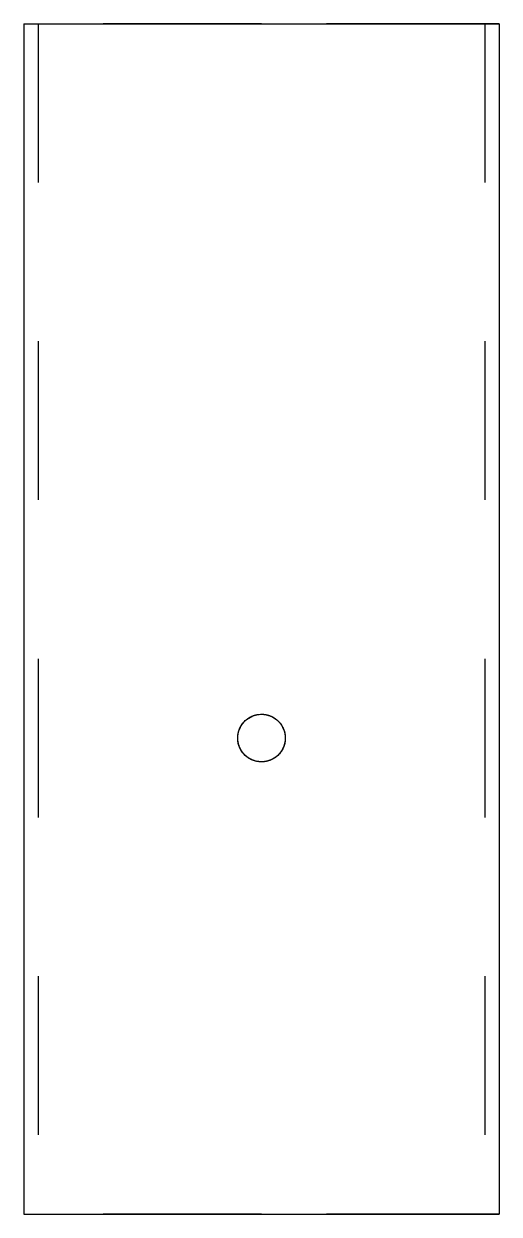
# Model space of a CAD drawing. Extents: x 0 to 0.75, y 0 to 1.2.
# Drawn here: x 0.45 to 0.75, y 0.45 to 1.2 of the extents above; entities that cross this region are included whole.
import ezdxf

# ---------------------------------------------------------------- set-up
doc = ezdxf.new("R2010")
doc.units = 0
doc.linetypes.add('HIDDEN', pattern=[0.037501, 0.025013, -0.012488])
doc.layers.add('LEFT', color=7, linetype='CONTINUOUS')
doc.layers.add('LEFT_HID', color=7, linetype='HIDDEN')

msp = doc.modelspace()

# ---------------------------------------------------------------- linework, layer by layer
at = {"layer": 'LEFT'}
for p, q in [((0.45, 1.199907), (0.75, 1.199907)), ((0.45, 1.199907), (0.45, 0.449907)), ((0.75, 1.199907), (0.75, 0.449907)), ((0.586652, 0.75675), (0.5874, 0.758045)), ((0.586947, 0.757297), (0.587126, 0.757605)), ((0.587126, 0.757605), (0.587313, 0.757909)), ((0.587313, 0.757909), (0.587506, 0.758208)), ((0.5874, 0.758045), (0.588273, 0.759259)), ((0.587506, 0.758208), (0.587707, 0.758502)), ((0.587707, 0.758502), (0.587915, 0.758792)), ((0.587915, 0.758792), (0.588129, 0.759077)), ((0.588129, 0.759077), (0.588351, 0.759356)), ((0.588273, 0.759259), (0.589262, 0.76038)), ((0.588351, 0.759356), (0.588578, 0.75963)), ((0.588578, 0.75963), (0.588813, 0.759899)), ((0.588813, 0.759899), (0.589053, 0.760162)), ((0.589053, 0.760162), (0.5893, 0.760419)), ((0.589262, 0.76038), (0.590358, 0.761397)), ((0.5893, 0.760419), (0.589553, 0.76067)), ((0.58941, 0.76053), (0.59053, 0.761539)), ((0.589553, 0.76067), (0.589811, 0.760916)), ((0.589811, 0.760916), (0.590076, 0.761154)), ((0.590076, 0.761154), (0.590346, 0.761387)), ((0.590346, 0.761387), (0.590621, 0.761613)), ((0.590358, 0.761397), (0.59155, 0.7623)), ((0.590621, 0.761613), (0.590902, 0.761833)), ((0.590902, 0.761833), (0.591188, 0.762046)), ((0.591188, 0.762046), (0.591479, 0.762252)), ((0.591479, 0.762252), (0.591775, 0.762451)), ((0.59155, 0.7623), (0.592826, 0.76308)), ((0.591775, 0.762451), (0.592075, 0.762642)), ((0.592075, 0.762642), (0.59238, 0.762827)), ((0.59238, 0.762827), (0.592689, 0.763005)), ((0.592689, 0.763005), (0.593002, 0.763175)), ((0.592826, 0.76308), (0.594173, 0.763729)), ((0.593002, 0.763175), (0.59332, 0.763337)), ((0.59332, 0.763337), (0.593641, 0.763492)), ((0.593641, 0.763492), (0.593965, 0.763639)), ((0.593965, 0.763639), (0.594293, 0.763779)), ((0.594173, 0.763729), (0.595579, 0.76424)), ((0.594293, 0.763779), (0.594624, 0.76391)), ((0.594588, 0.763896), (0.597122, 0.764628)), ((0.594624, 0.76391), (0.594959, 0.764034)), ((0.594959, 0.764034), (0.595296, 0.76415)), ((0.595296, 0.76415), (0.595635, 0.764258)), ((0.595579, 0.76424), (0.597028, 0.764609)), ((0.595635, 0.764258), (0.595978, 0.764357)), ((0.595978, 0.764357), (0.596322, 0.764449)), ((0.596322, 0.764449), (0.596669, 0.764532)), ((0.596669, 0.764532), (0.597017, 0.764607)), ((0.597017, 0.764607), (0.597367, 0.764674)), ((0.597028, 0.764609), (0.598506, 0.764832)), ((0.597367, 0.764674), (0.597719, 0.764732)), ((0.597719, 0.764732), (0.598072, 0.764782)), ((0.598072, 0.764782), (0.598426, 0.764824)), ((0.598506, 0.764832), (0.6, 0.764907)), ((0.59999, 0.764907), (0.6, 0.764907)), ((0.6, 0.764907), (0.601494, 0.764832)), ((0.601494, 0.764832), (0.602972, 0.764609)), ((0.602972, 0.764609), (0.604421, 0.76424)), ((0.604421, 0.76424), (0.605827, 0.763729)), ((0.605827, 0.763729), (0.607174, 0.76308)), ((0.607174, 0.76308), (0.60845, 0.7623)), ((0.60845, 0.7623), (0.609642, 0.761397)), ((0.609642, 0.761397), (0.610738, 0.76038)), ((0.610448, 0.76067), (0.610564, 0.760556)), ((0.610564, 0.760556), (0.610679, 0.760441)), ((0.610679, 0.760441), (0.610792, 0.760324)), ((0.610738, 0.76038), (0.611727, 0.759259)), ((0.610792, 0.760324), (0.610905, 0.760207)), ((0.610905, 0.760207), (0.611016, 0.760088)), ((0.611016, 0.760088), (0.611125, 0.759968)), ((0.611125, 0.759968), (0.611234, 0.759846)), ((0.611234, 0.759846), (0.611341, 0.759724)), ((0.611341, 0.759724), (0.611447, 0.759601)), ((0.611447, 0.759601), (0.611551, 0.759476)), ((0.611551, 0.759476), (0.611654, 0.75935)), ((0.611654, 0.75935), (0.611756, 0.759223)), ((0.611727, 0.759259), (0.6126, 0.758045)), ((0.611756, 0.759223), (0.611856, 0.759095)), ((0.611856, 0.759095), (0.611955, 0.758966)), ((0.611955, 0.758966), (0.612053, 0.758836)), ((0.612053, 0.758836), (0.612149, 0.758704)), ((0.612149, 0.758704), (0.612244, 0.758572)), ((0.612244, 0.758572), (0.612337, 0.758439)), ((0.612337, 0.758439), (0.612429, 0.758305)), ((0.612429, 0.758305), (0.612519, 0.758169)), ((0.612519, 0.758169), (0.612608, 0.758033)), ((0.6126, 0.758045), (0.613348, 0.75675)), ((0.612608, 0.758033), (0.612695, 0.757896)), ((0.612695, 0.757896), (0.612781, 0.757758)), ((0.612781, 0.757758), (0.612866, 0.757619)), ((0.612866, 0.757619), (0.612949, 0.757479)), ((0.585, 0.749793), (0.585002, 0.750149)), ((0.585002, 0.750149), (0.585012, 0.750505)), ((0.585005, 0.749533), (0.585042, 0.751028)), ((0.585012, 0.750505), (0.58503, 0.750861)), ((0.58503, 0.750861), (0.585057, 0.751217)), ((0.585042, 0.751028), (0.585228, 0.752511)), ((0.585057, 0.751217), (0.585093, 0.751571)), ((0.585093, 0.751571), (0.585136, 0.751925)), ((0.585136, 0.751925), (0.585189, 0.752278)), ((0.585189, 0.752278), (0.585249, 0.752629)), ((0.585228, 0.752511), (0.585561, 0.753969)), ((0.585249, 0.752629), (0.585318, 0.752979)), ((0.585318, 0.752979), (0.585395, 0.753327)), ((0.585395, 0.753327), (0.58548, 0.753673)), ((0.58548, 0.753673), (0.585574, 0.754017)), ((0.585561, 0.753969), (0.586037, 0.755387)), ((0.585574, 0.754017), (0.585676, 0.754358)), ((0.585676, 0.754358), (0.585786, 0.754697)), ((0.585786, 0.754697), (0.585903, 0.755034)), ((0.585903, 0.755034), (0.586029, 0.755367)), ((0.586029, 0.755367), (0.586163, 0.755698)), ((0.586037, 0.755387), (0.586652, 0.75675)), ((0.586163, 0.755698), (0.586304, 0.756025)), ((0.586304, 0.756025), (0.586454, 0.756348)), ((0.586454, 0.756348), (0.58661, 0.756668)), ((0.58661, 0.756668), (0.586775, 0.756985)), ((0.586775, 0.756985), (0.586947, 0.757297)), ((0.612949, 0.757479), (0.61303, 0.757338)), ((0.61303, 0.757338), (0.61311, 0.757196)), ((0.61311, 0.757196), (0.613188, 0.757054)), ((0.613188, 0.757054), (0.613265, 0.75691)), ((0.613265, 0.75691), (0.61334, 0.756766)), ((0.61334, 0.756766), (0.613413, 0.756621)), ((0.613348, 0.75675), (0.613963, 0.755387)), ((0.613413, 0.756621), (0.613486, 0.756475)), ((0.613486, 0.756475), (0.613556, 0.756328)), ((0.613556, 0.756328), (0.613625, 0.756181)), ((0.613625, 0.756181), (0.613692, 0.756033)), ((0.613692, 0.756033), (0.613758, 0.755884)), ((0.613758, 0.755884), (0.613822, 0.755734)), ((0.613822, 0.755734), (0.613884, 0.755584)), ((0.613884, 0.755584), (0.613945, 0.755433)), ((0.613945, 0.755433), (0.614004, 0.755282)), ((0.613963, 0.755387), (0.614439, 0.753969)), ((0.614004, 0.755282), (0.614061, 0.75513)), ((0.614061, 0.75513), (0.614117, 0.754977)), ((0.614117, 0.754977), (0.614171, 0.754823)), ((0.614171, 0.754823), (0.614224, 0.754669)), ((0.614224, 0.754669), (0.614275, 0.754515)), ((0.614275, 0.754515), (0.614324, 0.75436)), ((0.614324, 0.75436), (0.614371, 0.754204)), ((0.614371, 0.754204), (0.614417, 0.754048)), ((0.614417, 0.754048), (0.614461, 0.753892)), ((0.614439, 0.753969), (0.614772, 0.752511)), ((0.614461, 0.753892), (0.614503, 0.753735)), ((0.614503, 0.753735), (0.614544, 0.753577)), ((0.614544, 0.753577), (0.614583, 0.753419)), ((0.614583, 0.753419), (0.61462, 0.753261)), ((0.61462, 0.753261), (0.614656, 0.753102)), ((0.614656, 0.753102), (0.61469, 0.752943)), ((0.61469, 0.752943), (0.614722, 0.752783)), ((0.614722, 0.752783), (0.614752, 0.752624)), ((0.614752, 0.752624), (0.61478, 0.752463)), ((0.614772, 0.752511), (0.614958, 0.751028)), ((0.61478, 0.752463), (0.614807, 0.752303)), ((0.614807, 0.752303), (0.614832, 0.752142)), ((0.614832, 0.752142), (0.614856, 0.751981)), ((0.614856, 0.751981), (0.614877, 0.75182)), ((0.614877, 0.75182), (0.614897, 0.751659)), ((0.614958, 0.751028), (0.614995, 0.749533)), ((0.585007, 0.749436), (0.585, 0.749793)), ((0.585116, 0.748042), (0.585005, 0.749533)), ((0.585376, 0.746569), (0.585116, 0.748042)), ((0.585781, 0.745129), (0.585376, 0.746569)), ((0.586327, 0.743737), (0.585781, 0.745129)), ((0.58701, 0.742407), (0.586327, 0.743737)), ((0.613673, 0.743737), (0.61299, 0.742407)), ((0.614219, 0.745129), (0.613673, 0.743737)), ((0.614624, 0.746569), (0.614219, 0.745129)), ((0.614884, 0.748042), (0.614624, 0.746569)), ((0.614995, 0.749533), (0.614884, 0.748042)), ((0.587821, 0.741151), (0.58701, 0.742407)), ((0.588753, 0.739981), (0.587821, 0.741151)), ((0.589797, 0.738911), (0.588753, 0.739981)), ((0.590943, 0.73795), (0.589797, 0.738911)), ((0.592178, 0.737107), (0.590943, 0.73795)), ((0.593492, 0.736392), (0.592178, 0.737107)), ((0.59487, 0.735811), (0.593492, 0.736392)), ((0.596299, 0.735371), (0.59487, 0.735811)), ((0.597764, 0.735074), (0.596299, 0.735371)), ((0.6, 0.734907), (0.596633, 0.73529)), ((0.599703, 0.73491), (0.597137, 0.735183)), ((0.599252, 0.734925), (0.597764, 0.735074)), ((0.602653, 0.735143), (0.600165, 0.734908)), ((0.602236, 0.735074), (0.600748, 0.734925)), ((0.603701, 0.735371), (0.602236, 0.735074)), ((0.602844, 0.735179), (0.602655, 0.735144)), ((0.60513, 0.735811), (0.603701, 0.735371)), ((0.606508, 0.736392), (0.60513, 0.735811)), ((0.607822, 0.737107), (0.606508, 0.736392)), ((0.608071, 0.737263), (0.606994, 0.736637)), ((0.609057, 0.73795), (0.607822, 0.737107)), ((0.608614, 0.737627), (0.608613, 0.737626)), ((0.608782, 0.737746), (0.608781, 0.737746)), ((0.608948, 0.737868), (0.608948, 0.737868)), ((0.610203, 0.738911), (0.609057, 0.73795)), ((0.610218, 0.738925), (0.609071, 0.73796)), ((0.611247, 0.739981), (0.610203, 0.738911)), ((0.612179, 0.741151), (0.611247, 0.739981)), ((0.61299, 0.742407), (0.612179, 0.741151)), ((0.600748, 0.734925), (0.599252, 0.734925)), ((0.45, 0.449907), (0.75, 0.449907))]:
    msp.add_line(p, q, dxfattribs=at)
at = {"layer": 'LEFT_HID', "linetype": 'HIDDEN'}
for p, q in [((0.6, 1.199907), (0.45, 1.199907)), ((0.6, 1.199907), (0.459, 1.199907)), ((0.459, 1.199907), (0.741, 1.199907)), ((0.459, 1.199907), (0.459, 0.449907)), ((0.75, 1.199907), (0.6, 1.199907)), ((0.741, 1.199907), (0.6, 1.199907)), ((0.741, 1.199907), (0.741, 0.449907)), ((0.586793, 0.757019), (0.587141, 0.757629)), ((0.586955, 0.757312), (0.587213, 0.757749)), ((0.587141, 0.757629), (0.587516, 0.758223)), ((0.587213, 0.757749), (0.587486, 0.758177)), ((0.587486, 0.758177), (0.587773, 0.758595)), ((0.587516, 0.758223), (0.587919, 0.758798)), ((0.587773, 0.758595), (0.588074, 0.759004)), ((0.587919, 0.758798), (0.588348, 0.759353)), ((0.588074, 0.759004), (0.588388, 0.759402)), ((0.588348, 0.759353), (0.588803, 0.759888)), ((0.588388, 0.759402), (0.588716, 0.759789)), ((0.588716, 0.759789), (0.589057, 0.760165)), ((0.588803, 0.759888), (0.589283, 0.760401)), ((0.589057, 0.760165), (0.58941, 0.76053)), ((0.589283, 0.760401), (0.589785, 0.760891)), ((0.589785, 0.760891), (0.590311, 0.761357)), ((0.590311, 0.761357), (0.590857, 0.761798)), ((0.59053, 0.761539), (0.594588, 0.763896)), ((0.590857, 0.761798), (0.591424, 0.762213)), ((0.591424, 0.762213), (0.592009, 0.762601)), ((0.592009, 0.762601), (0.592612, 0.762961)), ((0.592612, 0.762961), (0.593231, 0.763293)), ((0.593231, 0.763293), (0.593865, 0.763595)), ((0.593865, 0.763595), (0.594512, 0.763867)), ((0.594512, 0.763867), (0.595172, 0.764108)), ((0.595172, 0.764108), (0.595842, 0.764319)), ((0.595842, 0.764319), (0.596521, 0.764498)), ((0.596521, 0.764498), (0.597207, 0.764644)), ((0.597122, 0.764628), (0.6, 0.764907)), ((0.597207, 0.764644), (0.5979, 0.764759)), ((0.5979, 0.764759), (0.598598, 0.764841)), ((0.598426, 0.764824), (0.59999, 0.764907)), ((0.598598, 0.764841), (0.599298, 0.76489)), ((0.599298, 0.76489), (0.6, 0.764907)), ((0.6, 0.764907), (0.600183, 0.764906)), ((0.6, 0.764907), (0.600569, 0.764896)), ((0.6, 0.764907), (0.600613, 0.764894)), ((0.600183, 0.764906), (0.600367, 0.764902)), ((0.600367, 0.764902), (0.60055, 0.764897)), ((0.60055, 0.764897), (0.600734, 0.764889)), ((0.600569, 0.764896), (0.601138, 0.764864)), ((0.600613, 0.764894), (0.601224, 0.764857)), ((0.600734, 0.764889), (0.600917, 0.764879)), ((0.600917, 0.764879), (0.6011, 0.764866)), ((0.6011, 0.764866), (0.601283, 0.764852)), ((0.601138, 0.764864), (0.601705, 0.76481)), ((0.601224, 0.764857), (0.601834, 0.764794)), ((0.601283, 0.764852), (0.601465, 0.764835)), ((0.601465, 0.764835), (0.601648, 0.764816)), ((0.601648, 0.764816), (0.60183, 0.764795)), ((0.601705, 0.76481), (0.60227, 0.764734)), ((0.60183, 0.764795), (0.602012, 0.764771)), ((0.601834, 0.764794), (0.60244, 0.764707)), ((0.602012, 0.764771), (0.602194, 0.764745)), ((0.602194, 0.764745), (0.602375, 0.764718)), ((0.60227, 0.764734), (0.602831, 0.764637)), ((0.602375, 0.764718), (0.602556, 0.764687)), ((0.60244, 0.764707), (0.603042, 0.764595)), ((0.602556, 0.764687), (0.602736, 0.764655)), ((0.602736, 0.764655), (0.602917, 0.76462)), ((0.602831, 0.764637), (0.603388, 0.764519)), ((0.602917, 0.76462), (0.603096, 0.764584)), ((0.603042, 0.764595), (0.60364, 0.764459)), ((0.603096, 0.764584), (0.603276, 0.764545)), ((0.603276, 0.764545), (0.603454, 0.764504)), ((0.603388, 0.764519), (0.60394, 0.76438)), ((0.603454, 0.764504), (0.603633, 0.76446)), ((0.603633, 0.76446), (0.60381, 0.764415)), ((0.60364, 0.764459), (0.604231, 0.764298)), ((0.60381, 0.764415), (0.603988, 0.764367)), ((0.60394, 0.76438), (0.604487, 0.76422)), ((0.603988, 0.764367), (0.604164, 0.764317)), ((0.604164, 0.764317), (0.60434, 0.764265)), ((0.604231, 0.764298), (0.604815, 0.764113)), ((0.60434, 0.764265), (0.604515, 0.764211)), ((0.604487, 0.76422), (0.605027, 0.764039)), ((0.604515, 0.764211), (0.60469, 0.764155)), ((0.60469, 0.764155), (0.604864, 0.764096)), ((0.604815, 0.764113), (0.605391, 0.763904)), ((0.604864, 0.764096), (0.605037, 0.764036)), ((0.605027, 0.764039), (0.60556, 0.763838)), ((0.605037, 0.764036), (0.60521, 0.763973)), ((0.60521, 0.763973), (0.605381, 0.763908)), ((0.605381, 0.763908), (0.605552, 0.763841)), ((0.605391, 0.763904), (0.605958, 0.763673)), ((0.605552, 0.763841), (0.605722, 0.763773)), ((0.60556, 0.763838), (0.606085, 0.763617)), ((0.605722, 0.763773), (0.605891, 0.763701)), ((0.605891, 0.763701), (0.606059, 0.763628)), ((0.605958, 0.763673), (0.606515, 0.763418)), ((0.606059, 0.763628), (0.606227, 0.763553)), ((0.606085, 0.763617), (0.606601, 0.763376)), ((0.606227, 0.763553), (0.606393, 0.763476)), ((0.606393, 0.763476), (0.606559, 0.763397)), ((0.606515, 0.763418), (0.607062, 0.76314)), ((0.606559, 0.763397), (0.606723, 0.763316)), ((0.606601, 0.763376), (0.607107, 0.763116)), ((0.606723, 0.763316), (0.606887, 0.763232)), ((0.606887, 0.763232), (0.607049, 0.763147)), ((0.607049, 0.763147), (0.607211, 0.76306)), ((0.607062, 0.76314), (0.607596, 0.762841)), ((0.607107, 0.763116), (0.607604, 0.762837)), ((0.607211, 0.76306), (0.607371, 0.762971)), ((0.607371, 0.762971), (0.60753, 0.76288)), ((0.60753, 0.76288), (0.607688, 0.762787)), ((0.607596, 0.762841), (0.608118, 0.76252)), ((0.607604, 0.762837), (0.608089, 0.762539)), ((0.607688, 0.762787), (0.607845, 0.762692)), ((0.607845, 0.762692), (0.608001, 0.762595)), ((0.608001, 0.762595), (0.608156, 0.762496)), ((0.608089, 0.762539), (0.608563, 0.762223)), ((0.608118, 0.76252), (0.608626, 0.762178)), ((0.608156, 0.762496), (0.608309, 0.762395)), ((0.608309, 0.762395), (0.608461, 0.762293)), ((0.608461, 0.762293), (0.608612, 0.762188)), ((0.608563, 0.762223), (0.609024, 0.761889)), ((0.608612, 0.762188), (0.608761, 0.762082)), ((0.608626, 0.762178), (0.60912, 0.761816)), ((0.608761, 0.762082), (0.60891, 0.761974)), ((0.60891, 0.761974), (0.609057, 0.761864)), ((0.609024, 0.761889), (0.609472, 0.761537)), ((0.609057, 0.761864), (0.609202, 0.761752)), ((0.60912, 0.761816), (0.609599, 0.761433)), ((0.609202, 0.761752), (0.609346, 0.761639)), ((0.609346, 0.761639), (0.609489, 0.761524)), ((0.609472, 0.761537), (0.609907, 0.761169)), ((0.609489, 0.761524), (0.609631, 0.761407)), ((0.609599, 0.761433), (0.610062, 0.761032)), ((0.609631, 0.761407), (0.60977, 0.761288)), ((0.60977, 0.761288), (0.609909, 0.761168)), ((0.609907, 0.761169), (0.610328, 0.760785)), ((0.609909, 0.761168), (0.610046, 0.761046)), ((0.610046, 0.761046), (0.610181, 0.760922)), ((0.610062, 0.761032), (0.610508, 0.760611)), ((0.610181, 0.760922), (0.610315, 0.760797)), ((0.610315, 0.760797), (0.610448, 0.76067)), ((0.610328, 0.760785), (0.610733, 0.760385)), ((0.610508, 0.760611), (0.610936, 0.760173)), ((0.610733, 0.760385), (0.611123, 0.75997)), ((0.610936, 0.760173), (0.611346, 0.759718)), ((0.611123, 0.75997), (0.611497, 0.759541)), ((0.611346, 0.759718), (0.611737, 0.759247)), ((0.611497, 0.759541), (0.611855, 0.759097)), ((0.611737, 0.759247), (0.612109, 0.75876)), ((0.611855, 0.759097), (0.612195, 0.758641)), ((0.612109, 0.75876), (0.61246, 0.758258)), ((0.612195, 0.758641), (0.612518, 0.758172)), ((0.61246, 0.758258), (0.612791, 0.757742)), ((0.612518, 0.758172), (0.612822, 0.75769)), ((0.612791, 0.757742), (0.6131, 0.757213)), ((0.612822, 0.75769), (0.613109, 0.757198)), ((0.585001, 0.750039), (0.585014, 0.750547)), ((0.585005, 0.749532), (0.585001, 0.750039)), ((0.585003, 0.749592), (0.585005, 0.750294)), ((0.585005, 0.750294), (0.58504, 0.750995)), ((0.585014, 0.750547), (0.585044, 0.751053)), ((0.58504, 0.750995), (0.585107, 0.751694)), ((0.585044, 0.751053), (0.585091, 0.751558)), ((0.585091, 0.751558), (0.585156, 0.752062)), ((0.585107, 0.751694), (0.585207, 0.752389)), ((0.585156, 0.752062), (0.585237, 0.752563)), ((0.585207, 0.752389), (0.585339, 0.753079)), ((0.585237, 0.752563), (0.585335, 0.75306)), ((0.585335, 0.75306), (0.58545, 0.753555)), ((0.585339, 0.753079), (0.585504, 0.753762)), ((0.58545, 0.753555), (0.585582, 0.754045)), ((0.585504, 0.753762), (0.5857, 0.754436)), ((0.585582, 0.754045), (0.58573, 0.75453)), ((0.5857, 0.754436), (0.585928, 0.7551)), ((0.58573, 0.75453), (0.585895, 0.75501)), ((0.585895, 0.75501), (0.586075, 0.755484)), ((0.585928, 0.7551), (0.586186, 0.755753)), ((0.586075, 0.755484), (0.586272, 0.755952)), ((0.586186, 0.755753), (0.586475, 0.756393)), ((0.586272, 0.755952), (0.586484, 0.756413)), ((0.586475, 0.756393), (0.586793, 0.757019)), ((0.586484, 0.756413), (0.586712, 0.756866)), ((0.586712, 0.756866), (0.586955, 0.757312)), ((0.6131, 0.757213), (0.613388, 0.756672)), ((0.613109, 0.757198), (0.613376, 0.756695)), ((0.613376, 0.756695), (0.613624, 0.756183)), ((0.613388, 0.756672), (0.613653, 0.75612)), ((0.613624, 0.756183), (0.613852, 0.755661)), ((0.613653, 0.75612), (0.613895, 0.755557)), ((0.613852, 0.755661), (0.614061, 0.755131)), ((0.613895, 0.755557), (0.614114, 0.754985)), ((0.614061, 0.755131), (0.614249, 0.754593)), ((0.614114, 0.754985), (0.61431, 0.754404)), ((0.614249, 0.754593), (0.614417, 0.754049)), ((0.61431, 0.754404), (0.614482, 0.753816)), ((0.614417, 0.754049), (0.614564, 0.753499)), ((0.614482, 0.753816), (0.614629, 0.753221)), ((0.614564, 0.753499), (0.614689, 0.752943)), ((0.614629, 0.753221), (0.614752, 0.752621)), ((0.614689, 0.752943), (0.614794, 0.752383)), ((0.614752, 0.752621), (0.614851, 0.752017)), ((0.614794, 0.752383), (0.614877, 0.75182)), ((0.614851, 0.752017), (0.614925, 0.751408)), ((0.614877, 0.75182), (0.614939, 0.751254)), ((0.614897, 0.751659), (0.614924, 0.75141)), ((0.614924, 0.75141), (0.614947, 0.751162)), ((0.614925, 0.751408), (0.614974, 0.750798)), ((0.614939, 0.751254), (0.61498, 0.750686)), ((0.614947, 0.751162), (0.614966, 0.750913)), ((0.614966, 0.750913), (0.614981, 0.750664)), ((0.614974, 0.750798), (0.614997, 0.750185)), ((0.61498, 0.750686), (0.614999, 0.750117)), ((0.614981, 0.750664), (0.614991, 0.750414)), ((0.614991, 0.750414), (0.614998, 0.750165)), ((0.614997, 0.750185), (0.614996, 0.749573)), ((0.614999, 0.750117), (0.614996, 0.749547)), ((0.614998, 0.750165), (0.615, 0.749915)), ((0.585034, 0.74889), (0.585003, 0.749592)), ((0.585026, 0.749025), (0.585005, 0.749532)), ((0.58503, 0.748955), (0.585007, 0.749436)), ((0.585064, 0.748519), (0.585026, 0.749025)), ((0.585069, 0.748474), (0.58503, 0.748955)), ((0.585098, 0.748191), (0.585034, 0.74889)), ((0.58512, 0.748015), (0.585064, 0.748519)), ((0.585122, 0.747995), (0.585069, 0.748474)), ((0.585195, 0.747495), (0.585098, 0.748191)), ((0.585192, 0.747512), (0.58512, 0.748015)), ((0.585191, 0.747518), (0.585122, 0.747995)), ((0.585276, 0.747044), (0.585191, 0.747518)), ((0.585282, 0.747013), (0.585192, 0.747512)), ((0.585324, 0.746805), (0.585195, 0.747495)), ((0.585375, 0.746572), (0.585276, 0.747044)), ((0.585388, 0.746517), (0.585282, 0.747013)), ((0.585485, 0.746122), (0.585324, 0.746805)), ((0.58549, 0.746104), (0.585375, 0.746572)), ((0.585511, 0.746024), (0.585388, 0.746517)), ((0.585678, 0.745447), (0.585485, 0.746122)), ((0.58562, 0.74564), (0.58549, 0.746104)), ((0.585651, 0.745537), (0.585511, 0.746024)), ((0.585764, 0.74518), (0.58562, 0.74564)), ((0.585807, 0.745054), (0.585651, 0.745537)), ((0.585903, 0.744781), (0.585678, 0.745447)), ((0.585924, 0.744725), (0.585764, 0.74518)), ((0.585979, 0.744576), (0.585807, 0.745054)), ((0.586158, 0.744127), (0.585903, 0.744781)), ((0.586097, 0.744275), (0.585924, 0.744725)), ((0.586167, 0.744105), (0.585979, 0.744576)), ((0.586285, 0.743831), (0.586097, 0.744275)), ((0.586444, 0.743486), (0.586158, 0.744127)), ((0.586372, 0.743641), (0.586167, 0.744105)), ((0.586488, 0.743394), (0.586285, 0.743831)), ((0.586591, 0.743183), (0.586372, 0.743641)), ((0.586759, 0.742858), (0.586444, 0.743486)), ((0.586704, 0.742963), (0.586488, 0.743394)), ((0.586826, 0.742734), (0.586591, 0.743183)), ((0.586934, 0.74254), (0.586704, 0.742963)), ((0.587104, 0.742246), (0.586759, 0.742858)), ((0.587077, 0.742292), (0.586826, 0.742734)), ((0.587177, 0.742124), (0.586934, 0.74254)), ((0.613073, 0.742552), (0.612762, 0.742024)), ((0.613051, 0.742513), (0.612926, 0.742296)), ((0.613307, 0.742985), (0.613035, 0.742485)), ((0.613172, 0.742731), (0.613051, 0.742513)), ((0.613363, 0.743092), (0.613073, 0.742552)), ((0.61329, 0.742951), (0.613172, 0.742731)), ((0.613404, 0.743173), (0.61329, 0.742951)), ((0.613561, 0.743495), (0.613307, 0.742985)), ((0.61363, 0.743643), (0.613363, 0.743092)), ((0.613514, 0.743397), (0.613404, 0.743173)), ((0.61362, 0.743623), (0.613514, 0.743397)), ((0.613794, 0.744014), (0.613561, 0.743495)), ((0.613723, 0.743851), (0.61362, 0.743623)), ((0.613874, 0.744205), (0.61363, 0.743643)), ((0.613822, 0.74408), (0.613723, 0.743851)), ((0.614008, 0.744542), (0.613794, 0.744014)), ((0.613917, 0.744311), (0.613822, 0.74408)), ((0.614095, 0.744777), (0.613874, 0.744205)), ((0.614008, 0.744543), (0.613917, 0.744311)), ((0.614202, 0.745078), (0.614008, 0.744542)), ((0.614096, 0.744777), (0.614008, 0.744543)), ((0.614293, 0.745356), (0.614095, 0.744777)), ((0.614179, 0.745013), (0.614096, 0.744777)), ((0.614259, 0.745249), (0.614179, 0.745013)), ((0.614375, 0.745621), (0.614202, 0.745078)), ((0.614334, 0.745487), (0.614259, 0.745249)), ((0.614467, 0.745944), (0.614293, 0.745356)), ((0.614406, 0.745726), (0.614334, 0.745487)), ((0.614527, 0.746169), (0.614375, 0.745621)), ((0.614473, 0.745967), (0.614406, 0.745726)), ((0.614617, 0.746538), (0.614467, 0.745944)), ((0.614537, 0.746208), (0.614473, 0.745967)), ((0.614658, 0.746724), (0.614527, 0.746169)), ((0.614596, 0.746451), (0.614537, 0.746208)), ((0.614652, 0.746694), (0.614596, 0.746451)), ((0.614742, 0.747138), (0.614617, 0.746538)), ((0.614703, 0.746938), (0.614652, 0.746694)), ((0.614769, 0.747282), (0.614658, 0.746724)), ((0.614751, 0.747184), (0.614703, 0.746938)), ((0.614843, 0.747742), (0.614742, 0.747138)), ((0.614794, 0.747429), (0.614751, 0.747184)), ((0.614858, 0.747845), (0.614769, 0.747282)), ((0.614833, 0.747676), (0.614794, 0.747429)), ((0.614868, 0.747923), (0.614833, 0.747676)), ((0.614919, 0.74835), (0.614843, 0.747742)), ((0.614925, 0.74841), (0.614858, 0.747845)), ((0.614899, 0.748171), (0.614868, 0.747923)), ((0.614926, 0.748419), (0.614899, 0.748171)), ((0.61497, 0.748961), (0.614919, 0.74835)), ((0.614971, 0.748978), (0.614925, 0.74841)), ((0.614949, 0.748668), (0.614926, 0.748419)), ((0.614967, 0.748917), (0.614949, 0.748668)), ((0.614982, 0.749166), (0.614967, 0.748917)), ((0.614996, 0.749573), (0.61497, 0.748961)), ((0.614996, 0.749547), (0.614971, 0.748978)), ((0.614992, 0.749416), (0.614982, 0.749166)), ((0.614998, 0.749665), (0.614992, 0.749416)), ((0.615, 0.749915), (0.614998, 0.749665)), ((0.587341, 0.741859), (0.587077, 0.742292)), ((0.587476, 0.741651), (0.587104, 0.742246)), ((0.587434, 0.741716), (0.587177, 0.742124)), ((0.587621, 0.741436), (0.587341, 0.741859)), ((0.587704, 0.741316), (0.587434, 0.741716)), ((0.587876, 0.741074), (0.587476, 0.741651)), ((0.587915, 0.741022), (0.587621, 0.741436)), ((0.587986, 0.740925), (0.587704, 0.741316)), ((0.588303, 0.740516), (0.587876, 0.741074)), ((0.588222, 0.740618), (0.587915, 0.741022)), ((0.588281, 0.740544), (0.587986, 0.740925)), ((0.588543, 0.740225), (0.588222, 0.740618)), ((0.588588, 0.740172), (0.588281, 0.740544)), ((0.588755, 0.739979), (0.588303, 0.740516)), ((0.588877, 0.739843), (0.588543, 0.740225)), ((0.588906, 0.739811), (0.588588, 0.740172)), ((0.589232, 0.739464), (0.588755, 0.739979)), ((0.589224, 0.739473), (0.588877, 0.739843)), ((0.589236, 0.739459), (0.588906, 0.739811)), ((0.589583, 0.739114), (0.589224, 0.739473)), ((0.589733, 0.738971), (0.589232, 0.739464)), ((0.589578, 0.739119), (0.589236, 0.739459)), ((0.58993, 0.73879), (0.589578, 0.739119)), ((0.589954, 0.738768), (0.589583, 0.739114)), ((0.590256, 0.738503), (0.589733, 0.738971)), ((0.590292, 0.738472), (0.58993, 0.73879)), ((0.590336, 0.738434), (0.589954, 0.738768)), ((0.5908, 0.738059), (0.590256, 0.738503)), ((0.590664, 0.738166), (0.590292, 0.738472)), ((0.59073, 0.738114), (0.590336, 0.738434)), ((0.591046, 0.737872), (0.590664, 0.738166)), ((0.591134, 0.737807), (0.59073, 0.738114)), ((0.591365, 0.737642), (0.5908, 0.738059)), ((0.591438, 0.737591), (0.591046, 0.737872)), ((0.591548, 0.737514), (0.591134, 0.737807)), ((0.591948, 0.737251), (0.591365, 0.737642)), ((0.591838, 0.737322), (0.591438, 0.737591)), ((0.591972, 0.737236), (0.591548, 0.737514)), ((0.592246, 0.737066), (0.591838, 0.737322)), ((0.592549, 0.736888), (0.591948, 0.737251)), ((0.592406, 0.736971), (0.591972, 0.737236)), ((0.592663, 0.736824), (0.592246, 0.737066)), ((0.592847, 0.736722), (0.592406, 0.736971)), ((0.593167, 0.736554), (0.592549, 0.736888)), ((0.593087, 0.736595), (0.592663, 0.736824)), ((0.593297, 0.736488), (0.592847, 0.736722)), ((0.593518, 0.736379), (0.593087, 0.736595)), ((0.593799, 0.736248), (0.593167, 0.736554)), ((0.593755, 0.736268), (0.593297, 0.736488)), ((0.593956, 0.736178), (0.593518, 0.736379)), ((0.59422, 0.736065), (0.593755, 0.736268)), ((0.594445, 0.735973), (0.593799, 0.736248)), ((0.594401, 0.735991), (0.593956, 0.736178)), ((0.594692, 0.735877), (0.59422, 0.736065)), ((0.594851, 0.735818), (0.594401, 0.735991)), ((0.595103, 0.735728), (0.594445, 0.735973)), ((0.595169, 0.735706), (0.594692, 0.735877)), ((0.595306, 0.73566), (0.594851, 0.735818)), ((0.595772, 0.735515), (0.595103, 0.735728)), ((0.595652, 0.735551), (0.595169, 0.735706)), ((0.595766, 0.735517), (0.595306, 0.73566)), ((0.59614, 0.735412), (0.595652, 0.735551)), ((0.596231, 0.735388), (0.595766, 0.735517)), ((0.596451, 0.735333), (0.595772, 0.735515)), ((0.596633, 0.73529), (0.59614, 0.735412)), ((0.596699, 0.735274), (0.596231, 0.735388)), ((0.597137, 0.735183), (0.596451, 0.735333)), ((0.597171, 0.735176), (0.596699, 0.735274)), ((0.597646, 0.735093), (0.597171, 0.735176)), ((0.598123, 0.735025), (0.597646, 0.735093)), ((0.598602, 0.734972), (0.598123, 0.735025)), ((0.601968, 0.735036), (0.60149, 0.734981)), ((0.601697, 0.735003), (0.601543, 0.734986)), ((0.601851, 0.735021), (0.601697, 0.735003)), ((0.602004, 0.735041), (0.601851, 0.735021)), ((0.602445, 0.735107), (0.601968, 0.735036)), ((0.602157, 0.735063), (0.602004, 0.735041)), ((0.60231, 0.735086), (0.602157, 0.735063)), ((0.602463, 0.73511), (0.60231, 0.735086)), ((0.602919, 0.735194), (0.602445, 0.735107)), ((0.602615, 0.735136), (0.602463, 0.73511)), ((0.602767, 0.735164), (0.602615, 0.735136)), ((0.602655, 0.735144), (0.602653, 0.735143)), ((0.602919, 0.735194), (0.602767, 0.735164)), ((0.602942, 0.735198), (0.602844, 0.735179)), ((0.603391, 0.735295), (0.602919, 0.735194)), ((0.603071, 0.735224), (0.602919, 0.735194)), ((0.60304, 0.735218), (0.602942, 0.735198)), ((0.603138, 0.735239), (0.60304, 0.735218)), ((0.603222, 0.735257), (0.603071, 0.735224)), ((0.603236, 0.73526), (0.603138, 0.735239)), ((0.603373, 0.735291), (0.603222, 0.735257)), ((0.603334, 0.735282), (0.603236, 0.73526)), ((0.603432, 0.735305), (0.603334, 0.735282)), ((0.603523, 0.735326), (0.603373, 0.735291)), ((0.603858, 0.735411), (0.603391, 0.735295)), ((0.603529, 0.735328), (0.603432, 0.735305)), ((0.603673, 0.735363), (0.603523, 0.735326)), ((0.603626, 0.735352), (0.603529, 0.735328)), ((0.603724, 0.735376), (0.603626, 0.735352)), ((0.603823, 0.735402), (0.603673, 0.735363)), ((0.603821, 0.735401), (0.603724, 0.735376)), ((0.603917, 0.735427), (0.603821, 0.735401)), ((0.603972, 0.735442), (0.603823, 0.735402)), ((0.604322, 0.735543), (0.603858, 0.735411)), ((0.604014, 0.735454), (0.603917, 0.735427)), ((0.604121, 0.735484), (0.603972, 0.735442)), ((0.604111, 0.735481), (0.604014, 0.735454)), ((0.604207, 0.735509), (0.604111, 0.735481)), ((0.60427, 0.735527), (0.604121, 0.735484)), ((0.604303, 0.735537), (0.604207, 0.735509)), ((0.604418, 0.735572), (0.60427, 0.735527)), ((0.604399, 0.735566), (0.604303, 0.735537)), ((0.604781, 0.735689), (0.604322, 0.735543)), ((0.604494, 0.735596), (0.604399, 0.735566)), ((0.604565, 0.735618), (0.604418, 0.735572)), ((0.60459, 0.735626), (0.604494, 0.735596)), ((0.604712, 0.735666), (0.604565, 0.735618)), ((0.604685, 0.735657), (0.60459, 0.735626)), ((0.60478, 0.735689), (0.604685, 0.735657)), ((0.604859, 0.735715), (0.604712, 0.735666)), ((0.604875, 0.735721), (0.60478, 0.735689)), ((0.605236, 0.73585), (0.604781, 0.735689)), ((0.605005, 0.735766), (0.604859, 0.735715)), ((0.60497, 0.735754), (0.604875, 0.735721)), ((0.605064, 0.735788), (0.60497, 0.735754)), ((0.60515, 0.735819), (0.605005, 0.735766)), ((0.605159, 0.735822), (0.605064, 0.735788)), ((0.605295, 0.735872), (0.60515, 0.735819)), ((0.605253, 0.735856), (0.605159, 0.735822)), ((0.605685, 0.736026), (0.605236, 0.73585)), ((0.605346, 0.735892), (0.605253, 0.735856)), ((0.60544, 0.735928), (0.605295, 0.735872)), ((0.60544, 0.735928), (0.605346, 0.735892)), ((0.605583, 0.735985), (0.60544, 0.735928)), ((0.605533, 0.735965), (0.60544, 0.735928)), ((0.605626, 0.736002), (0.605533, 0.735965)), ((0.605727, 0.736043), (0.605583, 0.735985)), ((0.605719, 0.73604), (0.605626, 0.736002)), ((0.606128, 0.736215), (0.605685, 0.736026)), ((0.605811, 0.736078), (0.605719, 0.73604)), ((0.605869, 0.736103), (0.605727, 0.736043)), ((0.605904, 0.736117), (0.605811, 0.736078)), ((0.606011, 0.736164), (0.605869, 0.736103)), ((0.605996, 0.736157), (0.605904, 0.736117)), ((0.606087, 0.736197), (0.605996, 0.736157)), ((0.606152, 0.736227), (0.606011, 0.736164)), ((0.606179, 0.736238), (0.606087, 0.736197)), ((0.606564, 0.736419), (0.606128, 0.736215)), ((0.606293, 0.736291), (0.606152, 0.736227)), ((0.60627, 0.73628), (0.606179, 0.736238)), ((0.606361, 0.736322), (0.60627, 0.73628)), ((0.606433, 0.736356), (0.606293, 0.736291)), ((0.606451, 0.736365), (0.606361, 0.736322)), ((0.606572, 0.736423), (0.606433, 0.736356)), ((0.606542, 0.736408), (0.606451, 0.736365)), ((0.606632, 0.736452), (0.606542, 0.736408)), ((0.606994, 0.736637), (0.606564, 0.736419)), ((0.606711, 0.736492), (0.606572, 0.736423)), ((0.606722, 0.736497), (0.606632, 0.736452)), ((0.606849, 0.736562), (0.606711, 0.736492)), ((0.606811, 0.736542), (0.606722, 0.736497)), ((0.6069, 0.736588), (0.606811, 0.736542)), ((0.606986, 0.736633), (0.606849, 0.736562)), ((0.606989, 0.736634), (0.6069, 0.736588)), ((0.607123, 0.736706), (0.606986, 0.736633)), ((0.607077, 0.736681), (0.606989, 0.736634)), ((0.607166, 0.736729), (0.607077, 0.736681)), ((0.607258, 0.73678), (0.607123, 0.736706)), ((0.607253, 0.736777), (0.607166, 0.736729)), ((0.607341, 0.736826), (0.607253, 0.736777)), ((0.607393, 0.736855), (0.607258, 0.73678)), ((0.607428, 0.736875), (0.607341, 0.736826)), ((0.607527, 0.736932), (0.607393, 0.736855)), ((0.607515, 0.736925), (0.607428, 0.736875)), ((0.607602, 0.736976), (0.607515, 0.736925)), ((0.607661, 0.737011), (0.607527, 0.736932)), ((0.607688, 0.737027), (0.607602, 0.736976)), ((0.607793, 0.73709), (0.607661, 0.737011)), ((0.607774, 0.737078), (0.607688, 0.737027)), ((0.607859, 0.737131), (0.607774, 0.737078)), ((0.607925, 0.737171), (0.607793, 0.73709)), ((0.607944, 0.737183), (0.607859, 0.737131)), ((0.608056, 0.737254), (0.607925, 0.737171)), ((0.608029, 0.737237), (0.607944, 0.737183)), ((0.608114, 0.737291), (0.608029, 0.737237)), ((0.608186, 0.737337), (0.608056, 0.737254)), ((0.608581, 0.737604), (0.608071, 0.737263)), ((0.608198, 0.737345), (0.608114, 0.737291)), ((0.608315, 0.737422), (0.608186, 0.737337)), ((0.608282, 0.7374), (0.608198, 0.737345)), ((0.608365, 0.737456), (0.608282, 0.7374)), ((0.608443, 0.737509), (0.608315, 0.737422)), ((0.608448, 0.737512), (0.608365, 0.737456)), ((0.608571, 0.737596), (0.608443, 0.737509)), ((0.608531, 0.737569), (0.608448, 0.737512)), ((0.608613, 0.737626), (0.608531, 0.737569)), ((0.608697, 0.737685), (0.608571, 0.737596)), ((0.609076, 0.737964), (0.608581, 0.737604)), ((0.608781, 0.737746), (0.608614, 0.737627)), ((0.608823, 0.737776), (0.608697, 0.737685)), ((0.608948, 0.737868), (0.608782, 0.737746)), ((0.608947, 0.737867), (0.608823, 0.737776)), ((0.609071, 0.73796), (0.608947, 0.737867)), ((0.609147, 0.738019), (0.608948, 0.737868)), ((0.609556, 0.738345), (0.609076, 0.737964)), ((0.609344, 0.738173), (0.609147, 0.738019)), ((0.609538, 0.73833), (0.609344, 0.738173)), ((0.609729, 0.73849), (0.609538, 0.73833)), ((0.610021, 0.738745), (0.609556, 0.738345)), ((0.609918, 0.738654), (0.609729, 0.73849)), ((0.610104, 0.73882), (0.609918, 0.738654)), ((0.610468, 0.739163), (0.610021, 0.738745)), ((0.610287, 0.73899), (0.610104, 0.73882)), ((0.610628, 0.739321), (0.610218, 0.738925)), ((0.610467, 0.739163), (0.610287, 0.73899)), ((0.610645, 0.739338), (0.610467, 0.739163)), ((0.610898, 0.7396), (0.610468, 0.739163)), ((0.611022, 0.739732), (0.610628, 0.739321)), ((0.610819, 0.739517), (0.610645, 0.739338)), ((0.610991, 0.739699), (0.610819, 0.739517)), ((0.61131, 0.740053), (0.610898, 0.7396)), ((0.611159, 0.739883), (0.610991, 0.739699)), ((0.6114, 0.740158), (0.611022, 0.739732)), ((0.611324, 0.74007), (0.611159, 0.739883)), ((0.611703, 0.740523), (0.61131, 0.740053)), ((0.611486, 0.74026), (0.611324, 0.74007)), ((0.611762, 0.740598), (0.6114, 0.740158)), ((0.611645, 0.740452), (0.611486, 0.74026)), ((0.611801, 0.740648), (0.611645, 0.740452)), ((0.612076, 0.741009), (0.611703, 0.740523)), ((0.612107, 0.741051), (0.611762, 0.740598)), ((0.611954, 0.740845), (0.611801, 0.740648)), ((0.612103, 0.741045), (0.611954, 0.740845)), ((0.612429, 0.74151), (0.612076, 0.741009)), ((0.612249, 0.741248), (0.612103, 0.741045)), ((0.612434, 0.741517), (0.612107, 0.741051)), ((0.612391, 0.741453), (0.612249, 0.741248)), ((0.61253, 0.741661), (0.612391, 0.741453)), ((0.612762, 0.742024), (0.612429, 0.74151)), ((0.612744, 0.741995), (0.612434, 0.741517)), ((0.612666, 0.74187), (0.61253, 0.741661)), ((0.612798, 0.742082), (0.612666, 0.74187)), ((0.613035, 0.742485), (0.612744, 0.741995)), ((0.612926, 0.742296), (0.612798, 0.742082)), ((0.599083, 0.734935), (0.598602, 0.734972)), ((0.599564, 0.734913), (0.599083, 0.734935)), ((0.600046, 0.734907), (0.599564, 0.734913)), ((0.6, 0.734907), (0.599703, 0.73491)), ((0.600165, 0.734908), (0.6, 0.734907)), ((0.600155, 0.734908), (0.6, 0.734907)), ((0.600528, 0.734916), (0.600046, 0.734907)), ((0.600309, 0.73491), (0.600155, 0.734908)), ((0.600464, 0.734914), (0.600309, 0.73491)), ((0.600618, 0.73492), (0.600464, 0.734914)), ((0.601009, 0.734941), (0.600528, 0.734916)), ((0.600773, 0.734927), (0.600618, 0.73492)), ((0.600927, 0.734935), (0.600773, 0.734927)), ((0.601081, 0.734946), (0.600927, 0.734935)), ((0.60149, 0.734981), (0.601009, 0.734941)), ((0.601236, 0.734958), (0.601081, 0.734946)), ((0.60139, 0.734971), (0.601236, 0.734958)), ((0.601543, 0.734986), (0.60139, 0.734971)), ((0.6, 0.449907), (0.45, 0.449907)), ((0.6, 0.449907), (0.459, 0.449907)), ((0.459, 0.449907), (0.741, 0.449907)), ((0.75, 0.449907), (0.6, 0.449907)), ((0.741, 0.449907), (0.6, 0.449907))]:
    msp.add_line(p, q, dxfattribs=at)

doc.saveas('drawing.dxf')
